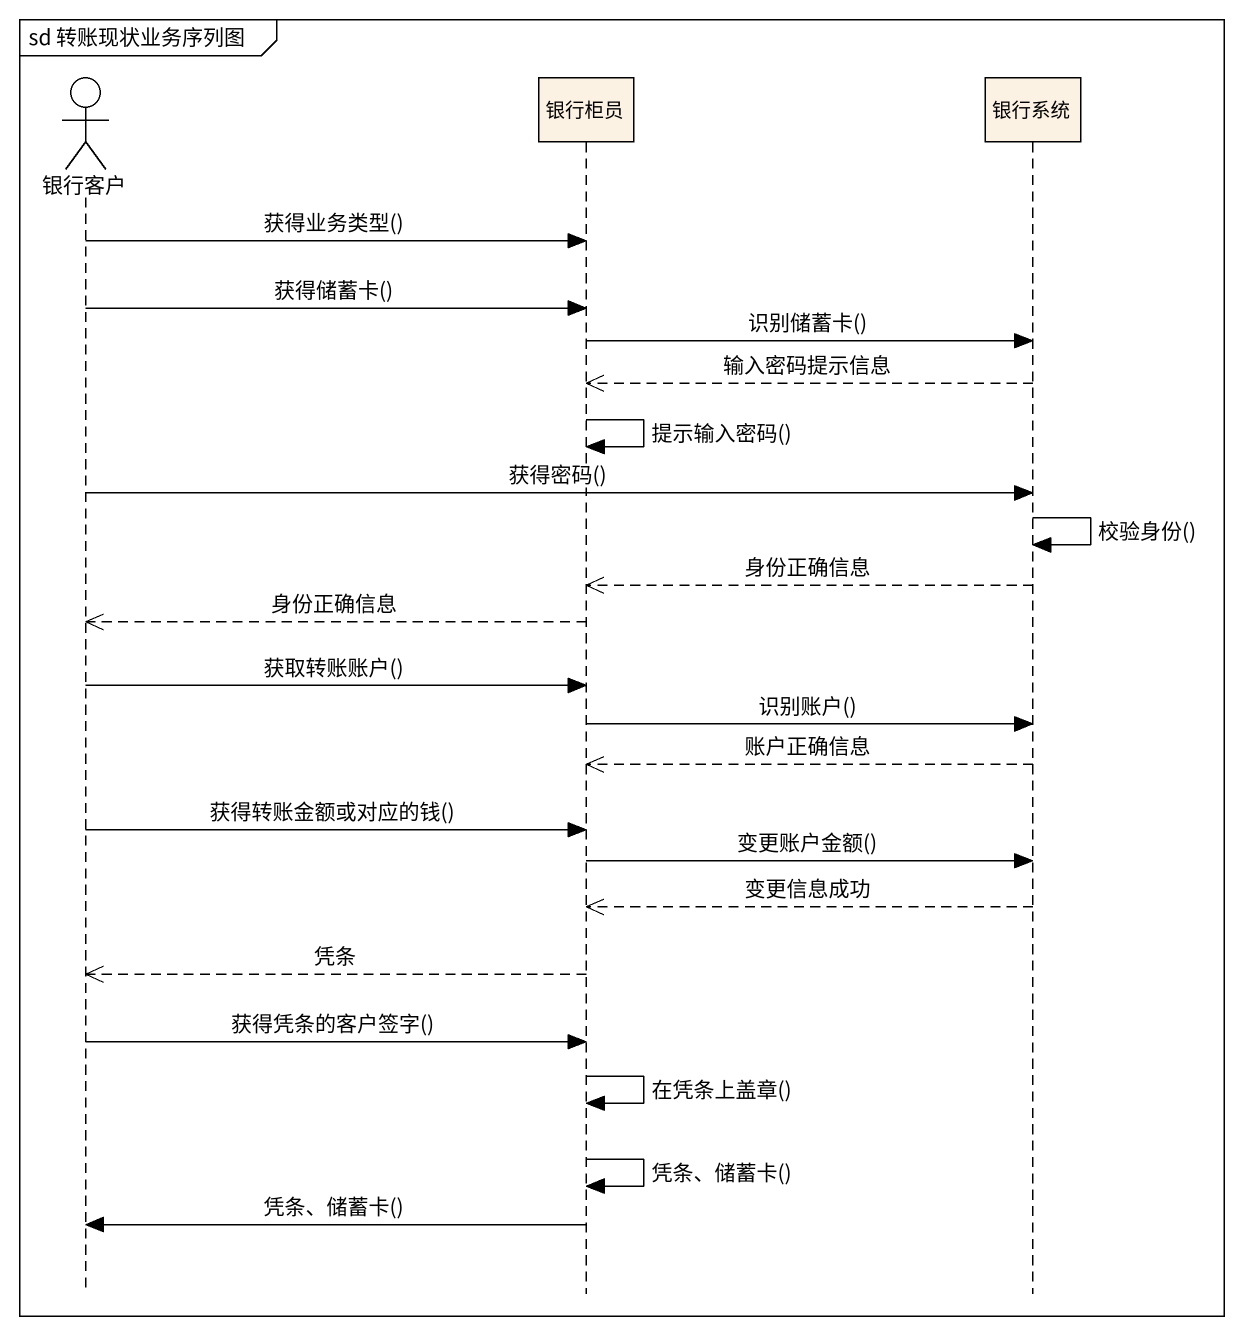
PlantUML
@startuml
mainframe sd 转账现状业务序列图
hide footbox
actor 银行客户
participant 银行柜员
participant 银行系统

银行客户 -> 银行柜员 : 获得业务类型()
银行客户 -> 银行柜员 : 获得储蓄卡()
银行柜员 -> 银行系统 : 识别储蓄卡()
银行系统 -->> 银行柜员 : 输入密码提示信息
银行柜员 -> 银行柜员 : 提示输入密码()
银行客户 -> 银行系统 : 获得密码()
银行系统 -> 银行系统 : 校验身份()
银行系统 -->> 银行柜员 : 身份正确信息
银行柜员 -->> 银行客户 : 身份正确信息
银行客户 -> 银行柜员 : 获取转账账户()
银行柜员 -> 银行系统 : 识别账户()
银行系统 -->> 银行柜员 : 账户正确信息
银行客户 -> 银行柜员 : 获得转账金额或对应的钱()
银行柜员 -> 银行系统 : 变更账户金额()
银行系统 -->> 银行柜员 : 变更信息成功
银行柜员 -->> 银行客户 : 凭条
银行客户 -> 银行柜员 : 获得凭条的客户签字()
银行柜员 -> 银行柜员 : 在凭条上盖章()
银行柜员 -> 银行柜员 : 凭条、储蓄卡()
银行柜员 -> 银行客户 : 凭条、储蓄卡()
@enduml
